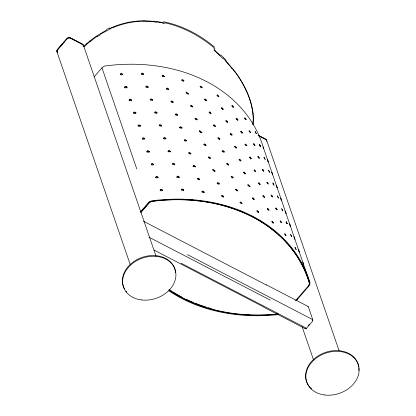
<?xml version="1.0" encoding="UTF-8"?>
<svg xmlns="http://www.w3.org/2000/svg" width="416" height="416" viewBox="0 0 416 416"><rect width="100%" height="100%" fill="white"/><g stroke="black" fill="none" stroke-linecap="round" stroke-linejoin="round"><path stroke-width="0.62" d="M236.163 148.33L235.513 147.217L234.4 146.609M240.594 161.205L239.944 160.087L238.94 159.474M245.029 174.075L244.551 173.139L243.5 172.37M210.709 113.828L210.21 112.918L209.05 112.273M215.14 126.698L214.453 125.627L213.21 125.164M219.575 139.568L218.884 138.497L217.766 138.008M224.006 152.438L223.122 151.221L221.936 151.055M188.068 94.281C181.402 88.078 193.799 97.126 186.134 92.908M192.499 107.151L191.573 106.007L190.33 105.898M196.934 120.021L196.212 118.997L194.865 118.695M201.365 132.896C194.698 126.693 207.095 135.736 199.43 131.518M205.795 145.766L204.864 144.617L203.627 144.513M253.084 124.55L253.37 116.724M190.72 154.17L189.972 153.192L188.692 152.989M195.151 167.04L194.184 165.963L192.806 166.13M199.581 179.91L198.838 178.937L197.408 178.797M204.012 192.785C204.027 191.812 202.082 191.017 201.651 191.994M252.897 124.696L253.25 119.527A50.669 48.287 33.4 0 0 253.178 117.624M152.526 100.511C152.547 99.45 150.441 98.94 150.082 99.975M156.962 113.381L155.974 112.377L154.534 112.715M161.392 126.251C160.857 124.077 157.56 125.991 160.794 126.147C163.036 125.606 159.136 123.557 159.094 125.362M165.823 139.121C165.896 138.018 163.431 137.504 163.405 138.736M170.253 151.991L169.265 150.987L167.83 151.325M120.12 74.641C120.416 73.637 122.164 73.778 122.6 74.625M145.652 87.105C146.021 86.102 147.898 86.559 148.117 87.506M153.634 165.012C153.624 163.904 151.653 163.701 151.164 164.596M158.064 177.882C158.163 176.608 155.236 176.55 155.678 177.902M162.495 190.752C162.594 189.478 159.666 189.42 160.108 190.772M312.224 320.757L312.281 320.466M241.951 133.354L241.935 133.052M124.571 87.37C125.013 86.32 127.634 86.871 126.854 88.041M253.854 199.888L253.412 198.879L252.366 198.11M295.48 300.763L308.516 285.719L309.301 284.279L309.296 282.792A164.143 128.102 -19 0 0 152.287 201.339L150.509 201.895L149.089 203.003L141.003 212.332M141.237 74.1L142.678 73.762L143.681 74.636M174.621 164.98C174.912 163.92 172.999 163.41 172.328 164.076M179.052 177.856C179.525 176.608 176.342 176.062 176.774 177.497M183.482 190.726C183.773 189.66 181.86 189.15 181.189 189.816M179.509 127.514L180.892 127.353L181.87 128.305M228.389 165.396L227.75 164.237L226.507 163.779M232.82 178.266L232.367 177.273L231.062 176.623M235.227 189.665L236.418 189.836L237.25 191.136M210.168 158.73L209.508 157.612L208.161 157.31M214.604 171.6C208.27 165.209 220.126 174.34 212.722 170.134M219.034 184.475L218.369 183.352L216.923 183.123M84.219 46.68L87.344 43.846M86.923 43.425L88.509 42.073M62.52 44.2L57.606 49.868A2.512 1.96 -19 0 0 57.346 50.232M63.336 43.254L64.974 41.366M66.201 39.952L67.018 39.005A2.512 1.96 -19 0 1 70.07 38.08M94.416 76.539L101.962 67.829A4.815 3.76 -19 0 1 105.622 65.915A164.148 128.107 -19 0 1 263.406 147.774C264.758 151.429 262.116 144.591 263.411 147.753L309.852 282.667A4.815 3.76 -19 0 1 308.953 286.016L296.379 300.529M140.442 211.916L148.408 202.727A4.815 3.76 -19 0 1 152.069 200.808A164.148 128.107 -19 0 1 309.852 282.667M140.878 211.962L141.726 210.98M143.005 209.508L144.279 208.036M145.558 206.56L146.832 205.088M148.106 203.616L150.384 201.526M140.925 212.165L148.892 202.977A4.186 3.266 -19 0 1 152.074 201.308A163.519 127.613 -19 0 1 309.254 282.854A4.186 3.266 -19 0 1 308.474 285.766M308.318 325.468L309.514 324.085M305.131 328.458A1.674 0.842 -62.6 0 0 306.488 328.271L312.083 321.812A1.674 0.842 -62.6 0 0 312.759 319.649L308.329 306.774A1.674 0.842 -62.6 0 0 307.793 306.42M137.935 125.845C138.512 124.992 140.904 125.528 140.15 126.656M131.284 100.911C132.163 99.637 128.898 99.112 129.012 100.532M149.131 152.272L148.855 152.506M83.819 46.233L86.252 44.013M88.904 42.52L90.714 41.044M89.924 40.914L94.988 37.092A51.62 23.088 -43 0 1 96.486 36.083L106.48 30.082M92.092 39.962L97.464 36.093M223.366 197.418C223.886 196.565 222.232 195.666 221.452 195.92M100.204 34.315L110.76 28.626M258.206 212.8L257.998 211.936L256.797 210.98M109.574 28.558C119.075 24.086 129.438 21.44 139.927 20.909A129.168 103.106 -87.9 0 1 144.799 20.81M250.749 159.125L250.39 158.075L249.356 157.144M170.82 101.572L172.026 101.613L173.009 102.56M184.111 140.187L185.323 140.223L186.3 141.175M113.422 27.461C121.181 24.227 129.438 22.194 137.821 21.507M181.568 80.085L182.707 80.262L183.648 81.292M199.914 86.554L200.964 86.871L201.854 87.974M239.803 202.389L240.848 202.706L241.706 203.668M162.1 75.764L163.384 75.967L164.143 76.82M175.396 114.374L176.68 114.582L177.44 115.43M221.104 107.999L222.04 108.441L222.872 109.616M247.692 185.224C254.8 190.133 244.01 180.575 249.366 186.56M143.442 21.237L146.713 21.258M204.469 99.398L205.587 99.882L206.289 100.844M244.837 144.264L246.303 145.766M225.644 120.858L226.647 121.477L227.302 122.486M162.583 22.776L163.462 22.963M163.675 23.379L164.497 23.561M254.353 145.787L254.368 145.345M236.064 118.529L237.546 120.422M262.652 195.754L264.098 197.408M216.913 95.144L218.442 96.741M230.204 133.754L231.733 135.356M258.05 135.153L265.413 138.97A2.512 1.96 -19 0 1 266.224 139.823M258.341 135.496L265.741 139.334A2.678 2.09 -19 0 1 266.724 141.081M70.476 38.246L82.368 44.413A2.512 1.96 -19 0 1 82.711 44.642M258.222 135.647L265.58 139.464M297.154 298.828L297.638 299.078M266.334 284.809L308.121 306.488M143.478 221.25L266.542 285.095M187.403 254.613L312.759 319.649M148.949 237.177L270.301 300.134M181.132 263.234L306.488 328.271M154.086 250.094L263.344 306.779M263.552 307.065L305.339 328.744M231.743 105.706L233.116 107.552M240.604 131.446L241.873 132.891M254.036 170.139L255.232 171.668M267.327 208.749L268.528 210.278M213.71 48.797L214.432 49.41M214.469 49.728L215.233 50.388M258.617 183.128L259.662 184.538M271.913 221.738L272.958 223.148M244.421 118.024L245.502 119.605M257.712 156.634L258.357 157.414M271.008 195.25L271.783 196.243M248.96 130.993L249.22 131.295M262.257 169.608L262.517 169.91M275.548 208.218L276.588 209.862M124.769 87.937L124.582 87.662M253.516 144.004L254.181 144.971M266.812 182.614L267.478 183.581M280.108 221.229L280.873 222.388M232.216 68.172C240.162 78.27 246.761 89.586 250.5 101.93A78.499 76.404 -16.4 0 1 251.493 105.57L252.678 111.597L253.224 117.629M235.165 71.729C244.098 84.027 251.228 98.14 253.094 113.386M249.361 131.477L249.751 132.101M262.652 170.092L263.047 170.711M284.814 234.442L285.08 234.853M259.329 145.028L259.548 145.408M258.492 157.628L258.799 158.215M286.026 222.435L286.25 222.841M280.706 198.182L281.596 200.528L280.696 198.182M271.908 196.451L272.158 196.992M285.204 235.066L285.454 235.602M290.451 226.262L289.562 223.922L290.456 226.268M295.11 248.581L295.329 249.028M179.592 127.941L179.494 127.644M259.771 145.844L259.964 146.266M273.062 184.454L273.26 184.881M263.146 170.908L263.297 171.246M286.463 223.288L286.629 223.678M266.604 140.228L339.097 350.761M302.13 326.768L313.544 359.913M101.962 67.829L136.796 169M83.387 45.172L156.094 256.324M56.992 51.87L130.328 264.862M168.574 89.69C168.449 88.774 166.322 88 166.228 89.175M149.219 151.996C149.006 150.94 146.723 150.816 146.739 152.017M144.789 139.126C144.576 138.07 142.293 137.946 142.308 139.142M135.923 113.386C135.71 112.33 133.427 112.206 133.442 113.402M248.992 314.444A164.143 128.102 -19 0 1 247.754 314.387M211.354 308.604A164.143 128.102 -19 0 1 208.25 307.72M205.79 306.972A164.143 128.102 -19 0 1 200.325 305.141M199.722 304.923A164.143 128.102 -19 0 1 194.969 303.113M193.211 302.396A164.143 128.102 -19 0 1 186.321 299.322M181.875 297.092A164.143 128.102 -19 0 1 177.013 294.408M176.488 294.102A164.143 128.102 -19 0 1 172.838 291.886M171.813 291.236A164.143 128.102 -19 0 1 170.295 290.243M277.701 313.992A164.143 128.102 -19 0 1 168.927 289.604M182.094 199.42A164.143 128.102 -19 0 1 185.193 199.529M191.37 199.898A164.143 128.102 -19 0 1 193.237 200.049M195.104 200.221A164.143 128.102 -19 0 1 196.966 200.413M198.817 200.621A164.143 128.102 -19 0 1 200.049 200.772M205.488 201.547A164.143 128.102 -19 0 1 207.251 201.833M210.163 202.348A164.143 128.102 -19 0 1 211.328 202.571M214.23 203.159A164.143 128.102 -19 0 1 215.384 203.408M218.431 204.11A164.143 128.102 -19 0 1 222.201 205.062M224.692 205.743A164.143 128.102 -19 0 1 228.4 206.84M229.013 207.033A164.143 128.102 -19 0 1 232.066 208.026M238.066 210.194A164.143 128.102 -19 0 1 241.01 211.364M241.592 211.604A164.143 128.102 -19 0 1 243.916 212.592M251.274 216.06A164.143 128.102 -19 0 1 255.107 218.083M259.371 220.522A164.143 128.102 -19 0 1 262.99 222.768M263.5 223.096A164.143 128.102 -19 0 1 264.508 223.761M269.422 227.193A164.143 128.102 -19 0 1 273.645 230.443M278.2 234.307A164.143 128.102 -19 0 1 279.152 235.17M286.749 242.809A164.143 128.102 -19 0 1 287.581 243.74M290.857 247.629A164.143 128.102 -19 0 1 292.843 250.188M293.618 251.222A164.143 128.102 -19 0 1 294.372 252.268M297.908 257.54A164.143 128.102 -19 0 1 298.574 258.612M299.218 259.688A164.143 128.102 -19 0 1 299.853 260.77M300.472 261.862A164.143 128.102 -19 0 1 301.08 262.954M309.171 386.282A27.212 21.237 -19 0 1 323.851 352.986A27.212 21.237 -19 0 1 358.701 366.694M358.826 367.796A27.212 21.237 -19 0 1 358.826 370.588M311.761 388.976A27.212 21.237 -19 0 1 309.504 386.698M124.467 288.974A27.212 21.237 -19 0 1 142.912 257.124A27.212 21.237 -19 0 1 175.609 272.745M126.641 292.053A27.212 21.237 -19 0 1 125.96 291.231M83.408 46.462A2.678 2.09 -19 0 0 82.524 44.283L70.569 38.08A2.678 2.09 -19 0 0 66.882 38.891L57.418 49.816A2.678 2.09 -19 0 0 57.502 52.536M57.216 51.62A2.512 1.96 -19 0 1 57.434 49.374L66.851 38.511A2.512 1.96 -19 0 1 70.304 37.747L82.196 43.919A2.512 1.96 -19 0 1 83.122 45.531M57.663 52.4A2.512 1.96 -19 0 1 57.387 52.114M57.195 51.776A2.512 1.96 -19 0 1 57.169 50.622M82.987 44.933A2.512 1.96 -19 0 1 83.283 45.635M266.5 140.691A2.512 1.96 -19 0 1 266.505 141.081M265.928 139.693A2.512 1.96 -19 0 1 266.204 139.984M86.299 44.06A24.736 8.33 -41.6 0 1 86.882 43.545M88.535 42.115A39.218 14.31 -41.7 0 1 89.939 40.96M106.46 29.526A78.801 48.807 -50.3 0 1 109.585 28.012M144.799 20.836A131.877 105.191 86.4 0 1 149.76 21.05A133.598 106.272 83.6 0 1 153.119 21.388M153.124 21.138A135.455 107.526 82.2 0 1 156.53 21.544A137.244 108.404 79.6 0 1 159.983 22.064M159.978 22.084A139.027 109.132 77.1 0 1 162.594 22.589M146.713 21.315A132.08 105.29 85.2 0 1 151.689 21.622A134.81 106.855 81.1 0 1 156.759 22.282M163.488 21.762A141.222 109.751 74.2 0 1 214.536 47.081M214.001 50.216A137.691 110.152 75.6 0 1 222.674 58.427M222.966 57.975A133.645 111.207 80.1 0 1 226.98 62.296A131.846 111.342 81.9 0 1 229.533 65.224M229.554 65.192A130.062 111.467 84 0 1 231.988 68.193M232.034 68.136A127.556 111.613 87.2 0 1 234.931 71.952M164.518 22.745A140.535 108.95 73.5 0 1 215.015 48.615M253.022 113.391A55.786 53.42 28.5 0 1 253.302 116.724M87.454 43.607A38.548 13.78 -41.7 0 1 88.852 42.416M90.776 41.205A41.72 15.876 -41.8 0 1 92.139 40.134M137.816 21.351A127.343 101.686 -87.7 0 1 143.442 21.159M110.755 28.371A85.732 56.134 -53 0 1 113.428 27.212M97.526 36.613A55.671 26.057 -43.5 0 1 100.214 34.85M163.691 23.145A138.356 108.685 77.2 0 0 160.207 22.459A136.604 107.968 79.7 0 0 156.77 21.949M215.056 50.71A138.278 110.011 75.1 0 1 218.764 54.075M218.722 54.132A136.594 110.261 76.6 0 1 220.158 55.505M220.631 54.772A134.753 111.259 79.2 0 1 224.832 58.989A133.016 111.571 81.1 0 1 226.19 60.424M231.936 68.468A129.48 110.999 84.1 0 0 228.259 64.002A131.18 110.869 82.1 0 0 225.675 61.095M278.777 314.527A164.148 128.107 -19 0 1 168.797 290.758M277.508 314.163A163.519 127.613 -19 0 1 169.229 290.347M218.858 96.325C216.268 96.71 216.767 92.591 218.858 96.325M223.288 109.195C220.698 109.58 221.203 105.461 223.288 109.195M227.718 122.065C225.129 122.45 225.633 118.336 227.718 122.065M232.149 134.935C229.559 135.325 230.064 131.206 232.149 134.935M236.584 147.805C233.995 148.195 234.494 144.076 236.584 147.805M241.015 160.675C238.425 161.065 238.93 156.946 241.015 160.675M245.445 173.545C242.856 173.935 243.36 169.816 245.445 173.545M254.311 199.29C251.722 199.675 252.221 195.556 254.311 199.29M258.742 212.16C256.152 212.545 256.656 208.432 258.742 212.16M202.207 87.516C199.368 88.426 199.914 83.829 202.207 87.516M206.638 100.391C203.798 101.296 204.35 96.699 206.638 100.391M211.073 113.261C208.229 114.166 208.78 109.569 211.073 113.261M215.504 126.131C212.659 127.036 213.21 122.444 215.504 126.131M219.934 139.001C217.095 139.906 217.646 135.314 219.934 139.001M224.364 151.871C221.525 152.781 222.076 148.184 224.364 151.871M228.8 164.741C225.956 165.651 226.507 161.054 228.8 164.741M233.23 177.611C230.386 178.521 230.937 173.924 233.23 177.611M237.661 190.486C234.822 191.391 235.373 186.794 237.661 190.486M242.091 203.356C239.252 204.261 239.803 199.664 242.091 203.356M256.287 133.692L255.133 131.503L256.287 133.692M260.723 146.562L259.563 144.378L260.723 146.562M265.153 159.432L263.994 157.248L265.153 159.432M269.584 172.302L268.429 170.118L269.584 172.302M274.014 185.172L272.86 182.988L274.014 185.172M278.45 198.042L277.29 195.858L278.45 198.042M282.88 210.912L281.72 208.728L282.88 210.912M287.31 223.787L286.156 221.598L287.31 223.787M291.741 236.657L290.586 234.473L291.741 236.657M296.176 249.527L295.017 247.343L296.176 249.527M183.934 80.813C180.924 82.222 181.433 77.21 183.934 80.813M192.795 106.553C189.784 107.968 190.294 102.95 192.795 106.553M197.226 119.423C194.22 120.838 194.73 115.82 197.226 119.423M206.092 145.163C203.081 146.578 203.59 141.565 206.092 145.163M210.522 158.038C207.511 159.448 208.021 154.435 210.522 158.038M219.388 183.778C216.377 185.188 216.887 180.175 219.388 183.778M223.818 196.648C220.808 198.063 221.317 193.045 223.818 196.648M164.351 76.32C161.247 78.224 161.652 72.847 164.351 76.32M168.782 89.19C165.677 91.094 166.088 85.717 168.782 89.19M173.217 102.066C170.113 103.964 170.518 98.587 173.217 102.066M177.648 114.936C174.543 116.834 174.949 111.457 177.648 114.936M182.078 127.806C178.974 129.704 179.384 124.327 182.078 127.806M186.508 140.676C183.404 142.574 183.815 137.197 186.508 140.676M190.944 153.546C187.84 155.444 188.245 150.067 190.944 153.546M195.374 166.416C192.27 168.314 192.676 162.942 195.374 166.416M199.805 179.286C196.7 181.189 197.111 175.812 199.805 179.286M204.235 192.161C201.131 194.059 201.542 188.682 204.235 192.161M143.811 74.126C140.681 76.492 140.941 70.808 143.811 74.126M148.247 87.001C145.111 89.362 145.376 83.684 148.247 87.001M152.677 99.871C149.547 102.232 149.807 96.554 152.677 99.871M157.108 112.741C153.977 115.107 154.237 109.424 157.108 112.741M165.974 138.481C162.838 140.847 163.103 135.164 165.974 138.481M170.404 151.351C167.274 153.717 167.534 148.034 170.404 151.351M174.834 164.221C171.704 166.587 171.964 160.904 174.834 164.221M179.265 177.096C176.134 179.457 176.394 173.779 179.265 177.096M183.7 189.966C180.57 192.327 180.83 186.649 183.7 189.966M122.678 74.266C119.584 77.074 119.668 71.141 122.678 74.266M127.109 87.142C124.015 89.944 124.098 84.011 127.109 87.142M131.539 100.012C128.445 102.814 128.528 96.881 131.539 100.012M135.975 112.882C132.881 115.684 132.964 109.751 135.975 112.882M140.405 125.752C137.311 128.554 137.394 122.621 140.405 125.752M144.836 138.622C141.742 141.43 141.825 135.491 144.836 138.622M149.266 151.492C146.172 154.3 146.255 148.361 149.266 151.492M153.702 164.362C150.608 167.17 150.691 161.236 153.702 164.362M158.132 177.237C155.038 180.04 155.121 174.106 158.132 177.237M162.562 190.107C159.468 192.91 159.552 186.976 162.562 190.107M246.137 119.662C243.896 118.222 244.873 116.288 246.137 119.662M250.572 132.532C248.352 131.128 249.278 129.132 250.572 132.532M255.003 145.402C252.782 144.004 253.708 142.002 255.003 145.402M259.433 158.278C257.218 156.874 258.138 154.872 259.433 158.278M263.864 171.148C261.622 169.707 262.6 167.768 263.864 171.148M268.299 184.018C266.058 182.577 267.03 180.643 268.299 184.018M272.73 196.888C270.509 195.484 271.435 193.482 272.73 196.888M277.16 209.758C274.945 208.354 275.865 206.357 277.16 209.758M281.59 222.628C279.375 221.224 280.301 219.227 281.59 222.628M286.026 235.498C283.806 234.099 284.731 232.097 286.026 235.498M233.584 107.167C230.875 106.304 232.211 103.672 233.584 107.167M238.02 120.042C235.305 119.174 236.642 116.542 238.02 120.042M242.45 132.912C239.736 132.044 241.072 129.418 242.45 132.912M246.88 145.782C244.171 144.914 245.508 142.288 246.88 145.782M251.316 158.652C248.602 157.784 249.938 155.158 251.316 158.652M255.746 171.522C253.032 170.654 254.368 168.028 255.746 171.522M260.177 184.392C257.468 183.524 258.799 180.898 260.177 184.392M264.607 197.262C261.898 196.399 263.234 193.768 264.607 197.262M269.043 210.137C266.328 209.269 267.665 206.638 269.043 210.137M273.473 223.007C270.759 222.139 272.095 219.513 273.473 223.007M267.436 159.614L268.294 161.912L267.436 159.614M271.866 172.489L272.724 174.782L271.866 172.489M276.297 185.359L277.155 187.652L276.297 185.359M285.163 211.099L286.021 213.392L285.163 211.099M294.024 236.839L294.882 239.138L294.024 236.839M298.459 249.709L299.312 252.008L298.459 249.709M302.89 262.584L303.748 264.878L302.89 262.584M324.511 394.966A27.212 21.237 -19 0 0 358.498 365.284A27.212 21.237 -19 0 0 314.47 359.554A27.212 21.237 -19 0 0 324.511 394.966M141.294 299.915A27.212 21.237 -19 0 0 175.282 270.228A27.212 21.237 -19 0 0 131.253 264.503A27.212 21.237 -19 0 0 141.294 299.915"/></g></svg>
